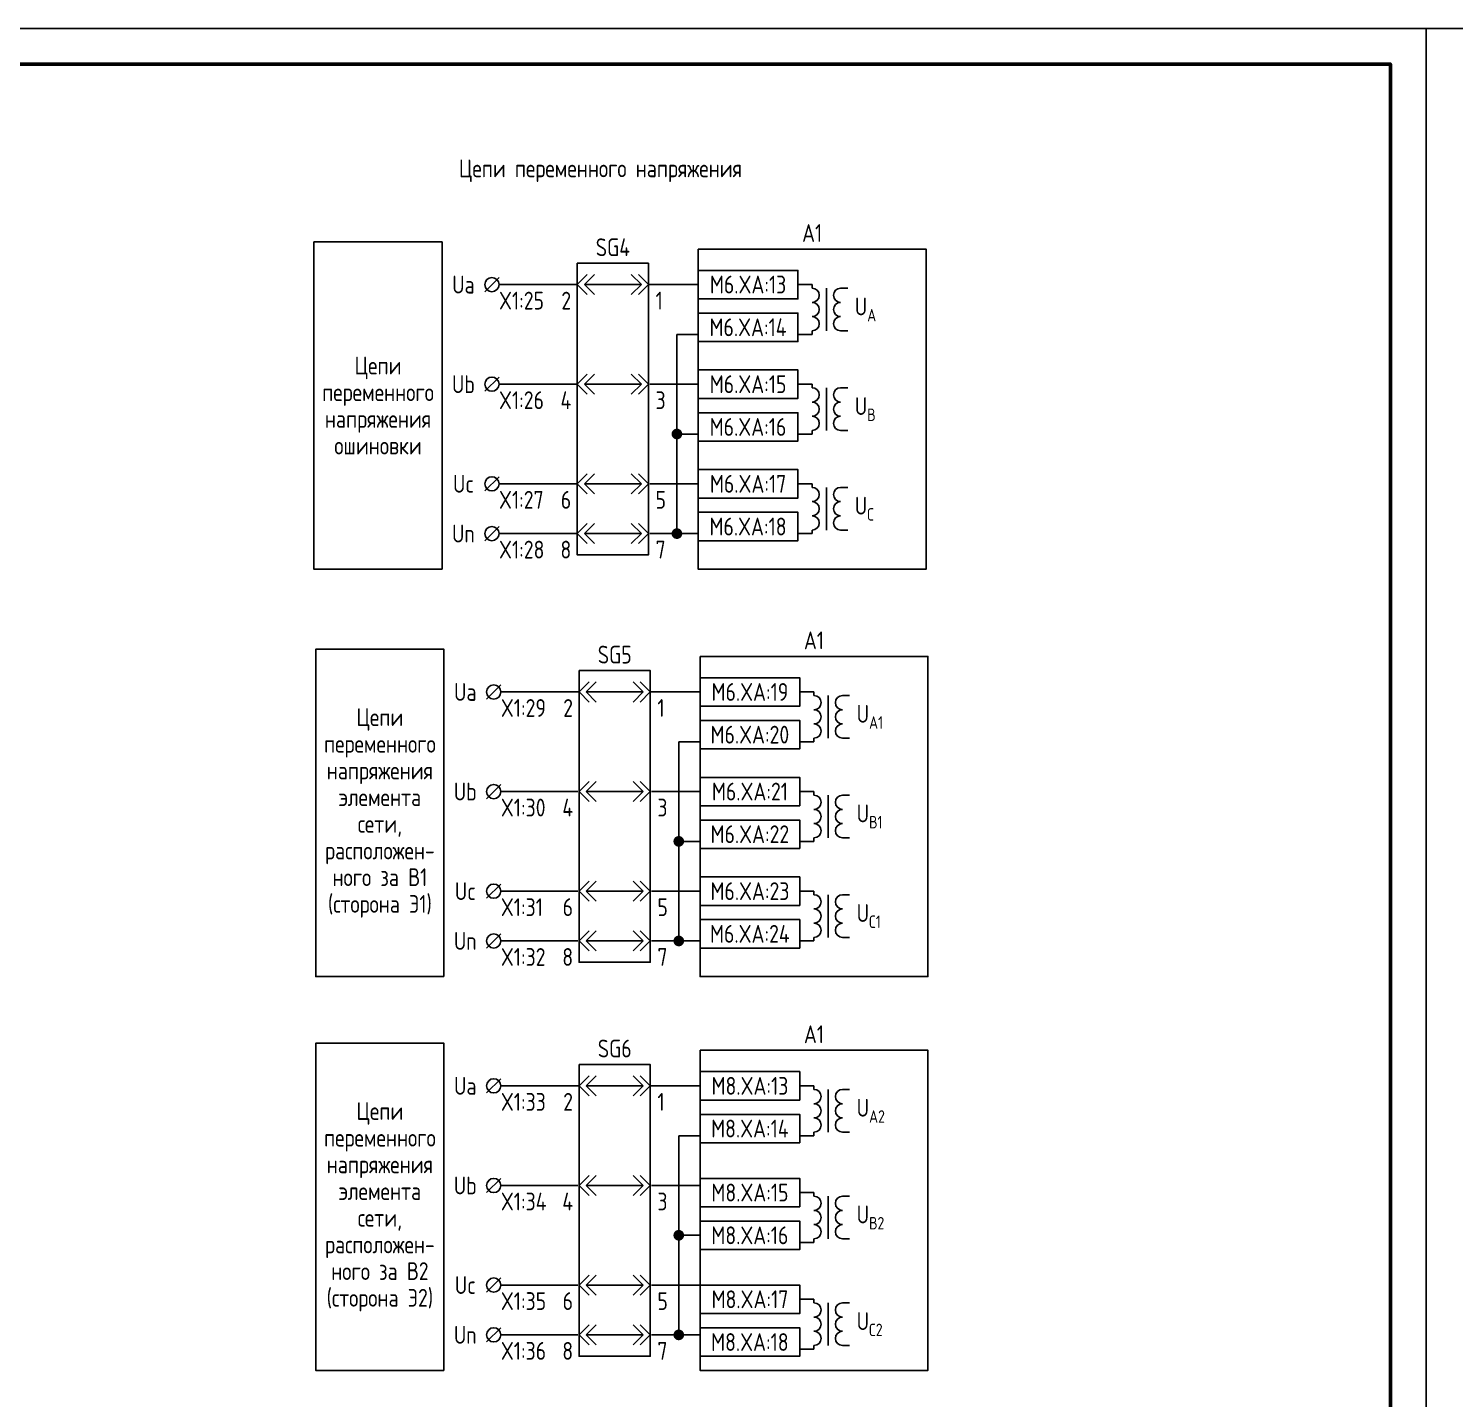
# Model space of a CAD drawing. Header units: millimetres. Extents: x -1102 to 3953, y -90 to 618.
# Drawn here: x 223.6 to 424, y 104.4 to 297 of the extents above; entities that cross this region are included whole.
import ezdxf

# ---------------------------------------------------------------- set-up
doc = ezdxf.new("R2010")
doc.units = ezdxf.units.MM
doc.styles.add('Gost_type_A', font='GOST_A.TTF')

# ---------------------------------------------------------------- blocks, each defined once
blk = doc.blocks.new('Формат_А3')
blk.add_lwpolyline([(-420, 297), (0, 297), (0, 0), (-420, 0)], close=True)
at = {"lineweight": 50}
blk.add_lwpolyline([(-400, 292), (-5, 292), (-5, 5), (-400, 5)], close=True, dxfattribs=at)
blk = doc.blocks.new('БИ_разъем')
for p, q in [((0, 0), (1.41, 1.41)), ((0, 0), (1.41, 1.41)), ((0, 0), (1.41, -1.41)), ((0, 0), (1.41, -1.41)), ((1, 0), (2.41, 1.41)), ((1, 0), (2.41, -1.41)), ((1, 0), (9, 0)), ((9, 0), (7.59, 1.41)), ((9, 0), (7.59, -1.41)), ((10, 0), (8.59, 1.41)), ((10, 0), (8.59, 1.41)), ((10, 0), (8.59, -1.41)), ((10, 0), (8.59, -1.41))]:
    blk.add_line(p, q)
blk = doc.blocks.new('POINT')
at = {"const_width": 0.75}
blk.add_lwpolyline([(-0.375, 0, 1), (0.375, 0, 1)], format="xyb", close=True, dxfattribs=at)

msp = doc.modelspace()

# ---------------------------------------------------------------- linework, layer by layer
for p, q in [((289.74, 262), (287.74, 260)), ((289.74, 261), (300.74, 261)), ((310.74, 261), (317.74, 261)), ((317.74, 254), (314.74, 254)), ((314.74, 254), (314.74, 226)), ((289.74, 248), (287.74, 246)), ((289.75, 247), (300.57, 247)), ((310.91, 247), (317.74, 247)), ((314.74, 240), (317.74, 240)), ((289.74, 234), (287.74, 232)), ((289.75, 233), (300.57, 233)), ((310.91, 233), (317.74, 233)), ((289.74, 227), (287.74, 225)), ((289.75, 226), (300.57, 226)), ((310.91, 226), (317.74, 226)), ((290, 204.74), (288, 202.74)), ((290, 203.74), (301, 203.74)), ((311, 203.74), (318, 203.74)), ((318, 196.74), (315, 196.74)), ((315, 196.74), (315, 168.74)), ((290, 190.74), (288, 188.74)), ((290.01, 189.74), (300.83, 189.74)), ((311.17, 189.74), (318, 189.74)), ((315, 182.74), (318, 182.74)), ((290, 176.74), (288, 174.74)), ((290.01, 175.74), (300.83, 175.74)), ((311.17, 175.74), (318, 175.74)), ((290, 169.74), (288, 167.74)), ((290.01, 168.74), (300.83, 168.74)), ((311.17, 168.74), (318, 168.74)), ((290, 149.37), (288, 147.37)), ((290, 148.37), (301, 148.37)), ((311, 148.37), (318, 148.37)), ((318, 141.37), (315, 141.37)), ((315, 141.37), (315, 113.37)), ((290, 135.37), (288, 133.37)), ((290.01, 134.37), (300.83, 134.37)), ((311.17, 134.37), (318, 134.37)), ((315, 127.37), (318, 127.37)), ((290, 121.37), (288, 119.37)), ((290.01, 120.37), (300.83, 120.37)), ((311.17, 120.37), (318, 120.37)), ((290, 114.37), (288, 112.37)), ((290.01, 113.37), (300.83, 113.37)), ((311.17, 113.37), (318, 113.37))]:
    msp.add_line(p, q)
at = {"ltscale": 4}
for p, q in [((331.74, 261), (333.74, 261)), ((333.74, 261), (333.74, 260.5)), ((333.74, 261), (333.74, 260.5)), ((335.74, 260.5), (335.74, 256.5)), ((338.74, 260.5), (337.74, 260.5)), ((335.74, 258.5), (335.74, 254.5)), ((333.74, 254), (333.74, 254.5)), ((338.74, 254.5), (337.74, 254.5)), ((333.74, 254), (331.74, 254)), ((331.74, 247), (333.74, 247)), ((333.74, 247), (333.74, 246.5)), ((333.74, 247), (333.74, 246.5)), ((335.74, 246.5), (335.74, 242.5)), ((338.74, 246.5), (337.74, 246.5)), ((335.74, 244.5), (335.74, 240.5)), ((333.74, 240), (333.74, 240.5)), ((338.74, 240.5), (337.74, 240.5)), ((333.74, 240), (331.74, 240)), ((331.74, 233), (333.74, 233)), ((333.74, 233), (333.74, 232.5)), ((333.74, 233), (333.74, 232.5)), ((335.74, 232.5), (335.74, 228.5)), ((338.74, 232.5), (337.74, 232.5)), ((335.74, 230.5), (335.74, 226.5)), ((333.74, 226), (333.74, 226.5)), ((338.74, 226.5), (337.74, 226.5)), ((333.74, 226), (331.74, 226)), ((332, 203.74), (334, 203.74)), ((334, 203.74), (334, 203.24)), ((334, 203.74), (334, 203.24)), ((336, 203.24), (336, 199.24)), ((339, 203.24), (338, 203.24)), ((336, 201.24), (336, 197.24)), ((334, 196.74), (332, 196.74)), ((334, 196.74), (334, 197.24)), ((339, 197.24), (338, 197.24)), ((332, 189.74), (334, 189.74)), ((334, 189.74), (334, 189.24)), ((334, 189.74), (334, 189.24)), ((336, 189.24), (336, 185.24)), ((339, 189.24), (338, 189.24)), ((336, 187.24), (336, 183.24)), ((334, 182.74), (332, 182.74)), ((334, 182.74), (334, 183.24)), ((339, 183.24), (338, 183.24)), ((332, 175.74), (334, 175.74)), ((334, 175.74), (334, 175.24)), ((334, 175.74), (334, 175.24)), ((336, 175.24), (336, 171.24)), ((339, 175.24), (338, 175.24)), ((336, 173.24), (336, 169.24)), ((334, 168.74), (332, 168.74)), ((334, 168.74), (334, 169.24)), ((339, 169.24), (338, 169.24)), ((332, 148.37), (334, 148.37)), ((334, 148.37), (334, 147.87)), ((334, 148.37), (334, 147.87)), ((336, 147.87), (336, 143.87)), ((339, 147.87), (338, 147.87)), ((336, 145.87), (336, 141.87)), ((334, 141.37), (332, 141.37)), ((334, 141.37), (334, 141.87)), ((339, 141.87), (338, 141.87)), ((332, 133.37), (334, 133.37)), ((334, 133.37), (334, 132.87)), ((334, 133.37), (334, 132.87)), ((336, 132.87), (336, 128.87)), ((339, 132.87), (338, 132.87)), ((336, 130.87), (336, 126.87)), ((334, 126.37), (332, 126.37)), ((334, 126.37), (334, 126.87)), ((339, 126.87), (338, 126.87)), ((332, 118.37), (334, 118.37)), ((334, 118.37), (334, 117.87)), ((334, 118.37), (334, 117.87)), ((336, 117.87), (336, 113.87)), ((339, 117.87), (338, 117.87)), ((336, 115.87), (336, 111.87)), ((334, 111.37), (332, 111.37)), ((334, 111.37), (334, 111.87)), ((339, 111.87), (338, 111.87))]:
    msp.add_line(p, q, dxfattribs=at)
for points in [[(281.74, 221), (263.74, 221), (263.74, 267), (281.74, 267)], [(317.74, 266), (349.74, 266), (349.74, 221), (317.74, 221)], [(300.74, 264), (310.74, 264), (310.74, 223), (300.74, 223)], [(317.74, 263), (331.74, 263), (331.74, 259), (317.74, 259)], [(317.74, 257), (331.74, 257), (331.74, 253), (317.74, 253)], [(317.74, 249), (331.74, 249), (331.74, 245), (317.74, 245)], [(317.74, 243), (331.74, 243), (331.74, 239), (317.74, 239)], [(317.74, 235), (331.74, 235), (331.74, 231), (317.74, 231)], [(317.74, 229), (331.74, 229), (331.74, 225), (317.74, 225)], [(282, 163.74), (264, 163.74), (264, 209.74), (282, 209.74)], [(318, 208.74), (350, 208.74), (350, 163.74), (318, 163.74)], [(301, 206.74), (311, 206.74), (311, 165.74), (301, 165.74)], [(318, 205.74), (332, 205.74), (332, 201.74), (318, 201.74)], [(318, 199.74), (332, 199.74), (332, 195.74), (318, 195.74)], [(318, 191.74), (332, 191.74), (332, 187.74), (318, 187.74)], [(318, 185.74), (332, 185.74), (332, 181.74), (318, 181.74)], [(318, 177.74), (332, 177.74), (332, 173.74), (318, 173.74)], [(318, 171.74), (332, 171.74), (332, 167.74), (318, 167.74)], [(282, 108.37), (264, 108.37), (264, 154.37), (282, 154.37)], [(318, 153.37), (350, 153.37), (350, 108.37), (318, 108.37)], [(301, 151.37), (311, 151.37), (311, 110.37), (301, 110.37)], [(318, 150.37), (332, 150.37), (332, 146.37), (318, 146.37)], [(318, 144.37), (332, 144.37), (332, 140.37), (318, 140.37)], [(318, 135.37), (332, 135.37), (332, 131.37), (318, 131.37)], [(318, 129.37), (332, 129.37), (332, 125.37), (318, 125.37)], [(318, 120.37), (332, 120.37), (332, 116.37), (318, 116.37)], [(318, 114.37), (332, 114.37), (332, 110.37), (318, 110.37)]]:
    msp.add_lwpolyline(points, close=True)
for centre in [(288.74, 261), (288.74, 247), (288.74, 233), (288.74, 226), (289, 203.74), (289, 189.74), (289, 175.74), (289, 168.74), (289, 148.37), (289, 134.37), (289, 120.37), (289, 113.37)]:
    msp.add_circle(centre, 1)
for centre, start, end in [((333.74, 259.5), 270, 90), ((337.74, 259.5), 90, 270), ((337.74, 259.5), 90, 270), ((333.74, 257.5), 270, 90), ((337.74, 257.5), 90, 270), ((337.74, 257.5), 90, 270), ((333.74, 255.5), 270, 90), ((337.74, 255.5), 90, 270), ((333.74, 245.5), 270, 90), ((337.74, 245.5), 90, 270), ((337.74, 245.5), 90, 270), ((333.74, 243.5), 270, 90), ((337.74, 243.5), 90, 270), ((337.74, 243.5), 90, 270), ((333.74, 241.5), 270, 90), ((337.74, 241.5), 90, 270), ((333.74, 231.5), 270, 90), ((337.74, 231.5), 90, 270), ((337.74, 231.5), 90, 270), ((333.74, 229.5), 270, 90), ((337.74, 229.5), 90, 270), ((337.74, 229.5), 90, 270), ((333.74, 227.5), 270, 90), ((337.74, 227.5), 90, 270), ((334, 202.24), 270, 90), ((338, 202.24), 90, 270), ((338, 202.24), 90, 270), ((334, 200.24), 270, 90), ((338, 200.24), 90, 270), ((338, 200.24), 90, 270), ((334, 198.24), 270, 90), ((338, 198.24), 90, 270), ((334, 188.24), 270, 90), ((338, 188.24), 90, 270), ((338, 188.24), 90, 270), ((334, 186.24), 270, 90), ((338, 186.24), 90, 270), ((338, 186.24), 90, 270), ((334, 184.24), 270, 90), ((338, 184.24), 90, 270), ((334, 174.24), 270, 90), ((338, 174.24), 90, 270), ((338, 174.24), 90, 270), ((334, 172.24), 270, 90), ((338, 172.24), 90, 270), ((338, 172.24), 90, 270), ((334, 170.24), 270, 90), ((338, 170.24), 90, 270), ((334, 146.87), 270, 90), ((338, 146.87), 90, 270), ((338, 146.87), 90, 270), ((334, 144.87), 270, 90), ((338, 144.87), 90, 270), ((338, 144.87), 90, 270), ((334, 142.87), 270, 90), ((338, 142.87), 90, 270), ((334, 131.87), 270, 90), ((338, 131.87), 90, 270), ((338, 131.87), 90, 270), ((334, 129.87), 270, 90), ((338, 129.87), 90, 270), ((338, 129.87), 90, 270), ((334, 127.87), 270, 90), ((338, 127.87), 90, 270), ((334, 116.87), 270, 90), ((338, 116.87), 90, 270), ((338, 116.87), 90, 270), ((334, 114.87), 270, 90), ((338, 114.87), 90, 270), ((338, 114.87), 90, 270), ((334, 112.87), 270, 90), ((338, 112.87), 90, 270)]:
    msp.add_arc(centre, 1, start, end, dxfattribs=at)

# ---------------------------------------------------------------- block references
for name, p in [('Формат_А3', (420, 0)), ('Формат_А3', (840, 0)), ('БИ_разъем', (300.74, 261)), ('БИ_разъем', (300.74, 247)), ('POINT', (314.74, 240)), ('БИ_разъем', (300.74, 233)), ('БИ_разъем', (300.74, 226)), ('POINT', (314.74, 226)), ('БИ_разъем', (301, 203.74)), ('БИ_разъем', (301, 189.74)), ('POINT', (315, 182.74)), ('БИ_разъем', (301, 175.74)), ('БИ_разъем', (301, 168.74)), ('POINT', (315, 168.74)), ('БИ_разъем', (301, 148.37)), ('БИ_разъем', (301, 134.37)), ('POINT', (315, 127.37)), ('БИ_разъем', (301, 120.37)), ('БИ_разъем', (301, 113.37)), ('POINT', (315, 113.37))]:
    msp.add_blockref(name, p)

# ---------------------------------------------------------------- texts
at = {"char_height": 2.5, "line_spacing_factor": 0.9, "style": 'Gost_type_A'}
for s, insert, width, attachment_point in [('Цепи переменного напряжения', (304, 277), 288, 5), ('A1', (333.74, 267), 32, 8), ('SG4', (305.74, 265), 10, 8), ('Ua', (284.74, 261), 6, 5), ('X1:25', (289.74, 260), 10, 1), ('{\\T0.9;2}', (299.74, 260), 5, 3), ('{\\T0.9;1}', (311.74, 260), 5, 1), ('Цепи переменного напряжения ошиновки', (272.74, 244), 18, 5), ('Ub', (284.74, 247), 6, 5), ('X1:26', (289.74, 246), 10, 1), ('{\\T0.9;4}', (299.74, 246), 5, 3), ('{\\T0.9;3}', (311.74, 246), 5, 1), ('Uc', (284.74, 233), 6, 5), ('X1:27', (289.74, 232), 10, 1), ('{\\T0.9;6}', (299.74, 232), 5, 3), ('{\\T0.9;5}', (311.74, 232), 5, 1), ('Un', (284.74, 226), 6, 5), ('X1:28', (289.74, 225), 10, 1), ('{\\T0.9;8}', (299.74, 225), 5, 3), ('{\\T0.9;7}', (311.74, 225), 5, 1), ('A1', (334, 209.74), 32, 8), ('SG5', (306, 207.74), 10, 8), ('Ua', (285, 203.74), 6, 5), ('X1:29', (290, 202.74), 10, 1), ('{\\T0.9;2}', (300, 202.74), 5, 3), ('{\\T0.9;1}', (312, 202.74), 5, 1), ('Цепи переменного напряжения элемента сети, расположен-\\Pного за В1 (сторона Э1)', (273, 186.74), 18, 5), ('Ub', (285, 189.74), 6, 5), ('X1:30', (290, 188.74), 10, 1), ('{\\T0.9;4}', (300, 188.74), 5, 3), ('{\\T0.9;3}', (312, 188.74), 5, 1), ('Uc', (285, 175.74), 6, 5), ('X1:31', (290, 174.74), 10, 1), ('{\\T0.9;6}', (300, 174.74), 5, 3), ('{\\T0.9;5}', (312, 174.74), 5, 1), ('Un', (285, 168.74), 6, 5), ('X1:32', (290, 167.74), 10, 1), ('{\\T0.9;8}', (300, 167.74), 5, 3), ('{\\T0.9;7}', (312, 167.74), 5, 1), ('A1', (334, 154.37), 32, 8), ('SG6', (306, 152.37), 10, 8), ('Ua', (285, 148.37), 6, 5), ('X1:33', (290, 147.37), 10, 1), ('{\\T0.9;2}', (300, 147.37), 5, 3), ('{\\T0.9;1}', (312, 147.37), 5, 1), ('Цепи переменного напряжения элемента сети, расположен-\\Pного за В2 (сторона Э2)', (273, 131.37), 18, 5), ('Ub', (285, 134.37), 6, 5), ('X1:34', (290, 133.37), 10, 1), ('{\\T0.9;4}', (300, 133.37), 5, 3), ('{\\T0.9;3}', (312, 133.37), 5, 1), ('Uc', (285, 120.37), 6, 5), ('X1:35', (290, 119.37), 10, 1), ('{\\T0.9;6}', (300, 119.37), 5, 3), ('{\\T0.9;5}', (312, 119.37), 5, 1), ('Un', (285, 113.37), 6, 5), ('X1:36', (290, 112.37), 10, 1), ('{\\T0.9;8}', (300, 112.37), 5, 3), ('{\\T0.9;7}', (312, 112.37), 5, 1)]:
    msp.add_mtext(s, dxfattribs=dict(at, insert=insert, width=width, attachment_point=attachment_point))
at = {"char_height": 2.5, "style": 'Gost_type_A'}
for s, insert, width, attachment_point in [('M6.XA:13', (324.74, 261.01), 14, 5), ('\\A1;U{\\H0.7x;\\S^ А;}', (339.74, 257.5), 12, 4), ('M6.XA:14', (324.73, 255), 14.018, 5), ('M6.XA:15', (324.74, 247), 14, 5), ('\\A1;U{\\H0.7x;\\S^ В;}', (339.74, 243.5), 12, 4), ('M6.XA:16', (324.73, 240.99), 14.018, 5), ('M6.XA:17', (324.74, 233), 14, 5), ('\\A1;U{\\H0.7x;\\S^ С;}', (339.74, 229.5), 12, 4), ('M6.XA:18', (324.73, 226.99), 14.018, 5), ('M6.XA:19', (325, 203.74), 14, 5), ('\\A1;U{\\H0.7x;\\S^ А1;}', (340, 200.24), 12, 4), ('M6.XA:20', (324.99, 197.74), 14.018, 5), ('M6.XA:21', (325, 189.74), 14, 5), ('\\A1;U{\\H0.7x;\\S^ В1;}', (340, 186.24), 12, 4), ('M6.XA:22', (324.99, 183.74), 14.018, 5), ('M6.XA:23', (325, 175.74), 14, 5), ('\\A1;U{\\H0.7x;\\S^ С1;}', (340, 172.24), 12, 4), ('M6.XA:24', (324.99, 169.74), 14.018, 5), ('M8.XA:13', (325, 148.37), 14, 5), ('\\A1;U{\\H0.7x;\\S^ А2;}', (340, 144.87), 12, 4), ('M8.XA:14', (324.99, 142.37), 14.018, 5), ('M8.XA:15', (325, 133.37), 14, 5), ('\\A1;U{\\H0.7x;\\S^ В2;}', (340, 129.87), 12, 4), ('M8.XA:16', (324.99, 127.36), 14.018, 5), ('M8.XA:17', (325, 118.37), 14, 5), ('\\A1;U{\\H0.7x;\\S^ С2;}', (340, 114.87), 12, 4), ('M8.XA:18', (324.99, 112.36), 14.018, 5)]:
    msp.add_mtext(s, dxfattribs=dict(at, insert=insert, width=width, attachment_point=attachment_point))

doc.saveas('drawing.dxf')
